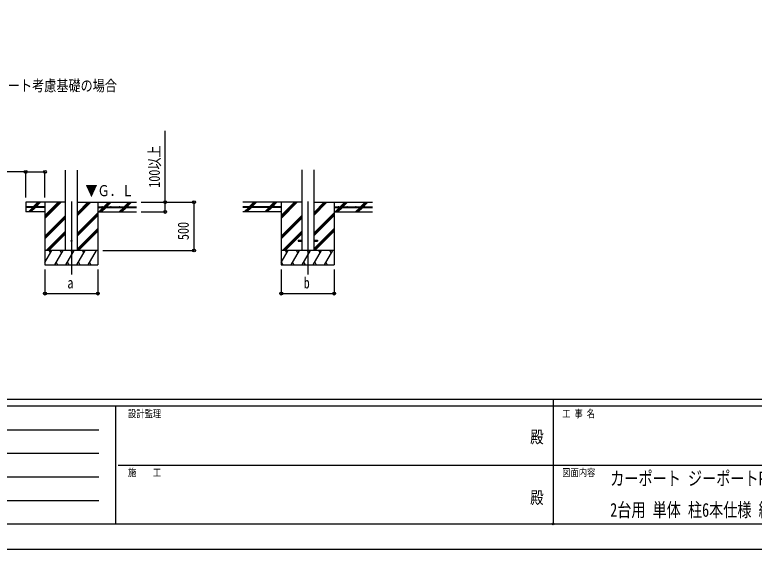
# Model space of a CAD drawing. Units: millimetres, scale not verified. Extents: x -14718 to 14718, y -10395 to 10395.
# Drawn here: x -5616 to 2072, y -10395 to -4838 of the extents above; entities that cross this region are included whole.
import ezdxf
from ezdxf.enums import TextEntityAlignment as Align

# ---------------------------------------------------------------- set-up
doc = ezdxf.new("R2010")
doc.units = ezdxf.units.MM
doc.header["$LTSCALE"] = 40
doc.header["$PDMODE"] = 32
doc.header["$PDSIZE"] = 20
for name, color, linetype in [('0-2_USER1', 3, 'Continuous'), ('0-3_YKK_12', 2, 'Continuous'), ('0-4_YKK_13', 4, 'Continuous'), ('0-5_YKK_A1', 4, 'Continuous'), ('0-6_YKK_D', 6, 'Continuous'), ('0-7_YKK_ZWAK', 7, 'Continuous')]:
    doc.layers.add(name, color=color, linetype=linetype)
doc.styles.add('ＭＳ ゴシック', font='')
doc.styles.get('ＭＳ ゴシック').set_extended_font_data('MS Gothic')

msp = doc.modelspace()

# ---------------------------------------------------------------- linework, layer by layer
at = {"layer": '0-3_YKK_12'}
for p, q in [((-5027.43, -6778.29), (-5027.43, -7537.5)), ((-2570.43, -6778.29), (-2570.43, -7537.5))]:
    msp.add_line(p, q, dxfattribs=at)
at = {"layer": '0-4_YKK_13'}
for p, q in [((-2670.43, -7183), (-2670.43, -7192)), ((-2670.43, -7183), (-2632.93, -7183)), ((-2670.43, -7192), (-2632.93, -7192)), ((-2507.93, -7183), (-2470.43, -7183)), ((-2507.93, -7192), (-2470.43, -7192)), ((-2470.43, -7183), (-2470.43, -7192))]:
    msp.add_line(p, q, dxfattribs=at)
msp.add_circle((-5027.43, -7187.5), 5, dxfattribs=at)
at = {"layer": '0-5_YKK_A1'}
for p, q in [((-5089.93, -7287.5), (-5089.93, -6452.15)), ((-4964.93, -7287.5), (-4964.93, -6452.15)), ((-2632.93, -6451.15), (-2632.93, -7287.5)), ((-2507.93, -6451.15), (-2507.93, -7287.5)), ((-5089.93, -6787.5), (-5502.43, -6787.5)), ((-5502.43, -6787.5), (-5502.43, -6887.5)), ((-5302.43, -6835), (-5502.43, -6835)), ((-5302.43, -6840), (-5502.43, -6840)), ((-5474.56, -6886.1), (-5428.47, -6840)), ((-5461.82, -6887.5), (-5414.32, -6840)), ((-5447.68, -6887.5), (-5400.18, -6840)), ((-5423.47, -6835), (-5375.97, -6787.5)), ((-5409.32, -6835), (-5361.82, -6787.5)), ((-5395.18, -6835), (-5347.68, -6787.5)), ((-5302.43, -6787.5), (-5302.43, -7437.5)), ((-5302.43, -6954.38), (-5135.55, -6787.5)), ((-5302.43, -6940.24), (-5149.69, -6787.5)), ((-5302.43, -6926.1), (-5163.83, -6787.5)), ((-5302.43, -6835), (-5302.43, -6840)), ((-4964.93, -6925.25), (-4827.18, -6787.5)), ((-4964.93, -6911.11), (-4841.32, -6787.5)), ((-4964.93, -6896.96), (-4855.47, -6787.5)), ((-4964.93, -6787.5), (-4352.43, -6787.5)), ((-4752.43, -6787.5), (-4752.43, -7437.5)), ((-4752.43, -6835), (-4352.43, -6835)), ((-4752.43, -6835), (-4752.43, -6840)), ((-4752.43, -6840), (-4352.43, -6840)), ((-4743.33, -6887.5), (-4695.83, -6840)), ((-4729.19, -6887.5), (-4681.69, -6840)), ((-4715.05, -6887.5), (-4667.55, -6840)), ((-4690.83, -6835), (-4643.33, -6787.5)), ((-4676.69, -6835), (-4629.19, -6787.5)), ((-4662.55, -6835), (-4615.05, -6787.5)), ((-4531.2, -6887.5), (-4483.7, -6840)), ((-4517.06, -6887.5), (-4469.56, -6840)), ((-4502.92, -6887.5), (-4455.42, -6840)), ((-4478.7, -6835), (-4431.2, -6787.5)), ((-4464.56, -6835), (-4417.06, -6787.5)), ((-4450.42, -6835), (-4402.92, -6787.5)), ((-2632.93, -6787.5), (-3245.43, -6787.5)), ((-2845.43, -6835), (-3245.43, -6835)), ((-2845.43, -6840), (-3245.43, -6840)), ((-3231.1, -6887.5), (-3183.6, -6840)), ((-3216.96, -6887.5), (-3169.46, -6840)), ((-3202.81, -6887.5), (-3155.31, -6840)), ((-3178.6, -6835), (-3131.1, -6787.5)), ((-3164.46, -6835), (-3162.79, -6833.33)), ((-3159.6, -6830.14), (-3116.96, -6787.5)), ((-3150.31, -6835), (-3102.81, -6787.5)), ((-3017.56, -6886.1), (-2971.47, -6840)), ((-3004.82, -6887.5), (-2957.32, -6840)), ((-2990.68, -6887.5), (-2943.18, -6840)), ((-2966.47, -6835), (-2918.97, -6787.5)), ((-2952.32, -6835), (-2904.82, -6787.5)), ((-2938.18, -6835), (-2890.68, -6787.5)), ((-2845.43, -6787.5), (-2845.43, -7437.5)), ((-2845.43, -6954.38), (-2678.55, -6787.5)), ((-2845.43, -6940.24), (-2692.69, -6787.5)), ((-2845.43, -6926.1), (-2706.83, -6787.5)), ((-2845.43, -6835), (-2845.43, -6840)), ((-2507.93, -6925.25), (-2370.18, -6787.5)), ((-2507.93, -6911.11), (-2384.32, -6787.5)), ((-2507.93, -6896.96), (-2398.47, -6787.5)), ((-2507.93, -6787.5), (-1895.43, -6787.5)), ((-2295.43, -6787.5), (-2295.43, -7437.5)), ((-2295.43, -6835), (-1895.43, -6835)), ((-2295.43, -6835), (-2295.43, -6840)), ((-2295.43, -6840), (-1895.43, -6840)), ((-2286.33, -6887.5), (-2238.83, -6840)), ((-2272.19, -6887.5), (-2224.69, -6840)), ((-2258.05, -6887.5), (-2210.55, -6840)), ((-2233.83, -6835), (-2186.33, -6787.5)), ((-2219.69, -6835), (-2172.19, -6787.5)), ((-2205.55, -6835), (-2158.05, -6787.5)), ((-2074.2, -6887.5), (-2026.7, -6840)), ((-2060.06, -6887.5), (-2012.56, -6840)), ((-2045.92, -6887.5), (-1998.42, -6840)), ((-2021.7, -6835), (-1974.2, -6787.5)), ((-2007.56, -6835), (-1960.06, -6787.5)), ((-1993.42, -6835), (-1945.92, -6787.5)), ((-5302.43, -6887.5), (-5502.43, -6887.5)), ((-4964.93, -7109.09), (-4752.43, -6896.6)), ((-4964.93, -7123.24), (-4752.43, -6910.74)), ((-4752.43, -6887.5), (-4352.43, -6887.5)), ((-2845.43, -6887.5), (-3245.43, -6887.5)), ((-2507.93, -7109.09), (-2295.43, -6896.6)), ((-2507.93, -7123.24), (-2295.43, -6910.74)), ((-2295.43, -6887.5), (-1895.43, -6887.5)), ((-5302.43, -7138.23), (-5089.93, -6925.73)), ((-5302.43, -7152.37), (-5089.93, -6939.87)), ((-5302.43, -7166.51), (-5089.93, -6954.01)), ((-4964.93, -7137.38), (-4752.43, -6924.88)), ((-2845.43, -7138.23), (-2632.93, -6925.73)), ((-2845.43, -7152.37), (-2632.93, -6939.87)), ((-2845.43, -7166.51), (-2632.93, -6954.01)), ((-2507.93, -7137.38), (-2295.43, -6924.88)), ((-4964.93, -7271.22), (-4752.43, -7058.73)), ((-4964.93, -7285.37), (-4752.43, -7072.87)), ((-2507.93, -7271.22), (-2295.43, -7058.73)), ((-2507.93, -7285.37), (-2295.43, -7072.87)), ((-5289.57, -7287.5), (-5089.93, -7087.86)), ((-5275.43, -7287.5), (-5089.93, -7102)), ((-5261.29, -7287.5), (-5089.93, -7116.14)), ((-4952.92, -7287.5), (-4752.43, -7087.01)), ((-2832.57, -7287.5), (-2632.93, -7087.86)), ((-2818.43, -7287.5), (-2632.93, -7102)), ((-2804.29, -7287.5), (-2632.93, -7116.14)), ((-2495.92, -7287.5), (-2295.43, -7087.01)), ((-4752.43, -7287.5), (-5302.43, -7287.5)), ((-5302.43, -7412.95), (-5230, -7287.5)), ((-5245, -7313.48), (-5260, -7287.5)), ((-5201.13, -7437.5), (-5114.53, -7287.5)), ((-5129.53, -7313.48), (-5144.53, -7287.5)), ((-5085.66, -7437.5), (-4999.06, -7287.5)), ((-5014.06, -7313.48), (-5029.06, -7287.5)), ((-4970.19, -7437.5), (-4883.59, -7287.5)), ((-4898.59, -7313.48), (-4913.59, -7287.5)), ((-4854.72, -7437.5), (-4768.12, -7287.5)), ((-4798.12, -7287.5), (-4798.12, -7287.5)), ((-2295.43, -7287.5), (-2845.43, -7287.5)), ((-2845.43, -7412.95), (-2773, -7287.5)), ((-2788, -7313.48), (-2803, -7287.5)), ((-2744.13, -7437.5), (-2657.53, -7287.5)), ((-2672.53, -7313.48), (-2687.53, -7287.5)), ((-2628.66, -7437.5), (-2542.06, -7287.5)), ((-2557.06, -7313.48), (-2572.06, -7287.5)), ((-2513.19, -7437.5), (-2426.59, -7287.5)), ((-2441.59, -7313.48), (-2456.59, -7287.5)), ((-2397.72, -7437.5), (-2311.12, -7287.5)), ((-2326.12, -7313.48), (-2341.12, -7287.5)), ((-5302.43, -7437.5), (-4752.43, -7437.5)), ((-5186.14, -7411.52), (-5171.14, -7437.5)), ((-5070.67, -7411.52), (-5055.67, -7437.5)), ((-4955.19, -7411.52), (-4940.19, -7437.5)), ((-4839.73, -7411.52), (-4824.73, -7437.5)), ((-2845.43, -7437.5), (-2295.43, -7437.5)), ((-2844.61, -7411.52), (-2829.61, -7437.5)), ((-2729.14, -7411.52), (-2714.14, -7437.5)), ((-2613.67, -7411.52), (-2598.67, -7437.5)), ((-2498.19, -7411.52), (-2483.19, -7437.5)), ((-2382.73, -7411.52), (-2367.73, -7437.5))]:
    msp.add_line(p, q, dxfattribs=at)
for centre in [(-5437.43, -6832.5), (-5347.43, -6832.5), (-4707.43, -6832.5), (-4617.43, -6832.5), (-4527.43, -6832.5), (-4437.43, -6832.5), (-3160.43, -6832.5), (-3070.43, -6832.5), (-2980.43, -6832.5), (-2890.43, -6832.5), (-2250.43, -6832.5), (-2160.43, -6832.5), (-2070.43, -6832.5), (-1980.43, -6832.5)]:
    msp.add_circle(centre, 2.5, dxfattribs=at)
at = {"layer": '0-6_YKK_D'}
for p, q in [((-5502.43, -6472.24), (-6220.24, -6472.24)), ((-5502.43, -6737.5), (-5502.43, -6471.24)), ((-5502.43, -6472.24), (-5302.43, -6472.24)), ((-5302.43, -6737.5), (-5302.43, -6471.24)), ((-4302.43, -6787.5), (-3751.43, -6787.5)), ((-4302.43, -6787.5), (-4051.43, -6787.5)), ((-3752.43, -7287.5), (-3752.43, -6787.5)), ((-4302.43, -6887.5), (-4051.43, -6887.5)), ((-4702.43, -7287.5), (-3751.43, -7287.5)), ((-5302.43, -7487.5), (-5302.43, -7738.5)), ((-4752.43, -7487.5), (-4752.43, -7738.5)), ((-2845.43, -7487.5), (-2845.43, -7738.5)), ((-2295.43, -7487.5), (-2295.43, -7738.5)), ((-5302.43, -7737.5), (-4752.43, -7737.5)), ((-2845.43, -7737.5), (-2295.43, -7737.5))]:
    msp.add_line(p, q, dxfattribs=at)
msp.add_lwpolyline([(-4052.43, -6887.5), (-4052.43, -6787.5), (-4052.43, -6045.3)], dxfattribs=at)
for centre in [(-5502.43, -6472.24), (-5302.43, -6472.24), (-4052.43, -6787.5), (-3752.43, -6787.5), (-4052.43, -6887.5), (-3752.43, -7287.5), (-5302.43, -7737.5), (-4752.43, -7737.5), (-2845.43, -7737.5), (-2295.43, -7737.5)]:
    msp.add_circle(centre, 14.88, dxfattribs=at)
at = {"layer": '0-7_YKK_ZWAK'}
for p, q in [((13632.57, -8837.5), (-13667.43, -8837.5)), ((-17.43, -8837.5), (-17.43, -10132.5)), ((-4567.43, -8907.5), (-13667.43, -8907.5)), ((-4567.43, -8907.5), (-4567.43, -10132.5)), ((-17.43, -8907.5), (-4567.43, -8907.5)), ((4532.57, -8907.5), (-17.43, -8907.5)), ((-13518.68, -9152.5), (-4742.43, -9152.5)), ((-13518.68, -9397.5), (-4742.43, -9397.5)), ((-4541.18, -9520), (-17.43, -9520)), ((-17.43, -9520), (4532.57, -9520)), ((-13518.68, -9642.5), (-4742.43, -9642.5)), ((-13518.68, -9887.5), (-4742.43, -9887.5)), ((-13667.43, -10132.5), (-4567.43, -10132.5)), ((-4567.43, -10132.5), (-17.43, -10132.5)), ((-17.43, -10132.5), (4532.57, -10132.5))]:
    msp.add_line(p, q, dxfattribs=at)
msp.add_lwpolyline([(-14717.5, -10395), (14717.5, -10395), (14717.5, 10395), (-14717.5, 10395)], close=True, dxfattribs=at)
msp.add_point((-17.43, -10132.5), dxfattribs=at)

# ---------------------------------------------------------------- texts
at = {"layer": '0-2_USER1', "style": 'ＭＳ ゴシック'}
for s, height, width, p in [('●土間コンクリート考慮基礎の場合', 115.5, 0.8, (-6570.41, -5667.07)), ('カーポート ジーポートPro/ProG 6000タイプ', 143.7, 0.75, (574.5, -9774)), ('2台用 単体 柱6本仕様 納まり図', 143.7, 0.75, (574.5, -10100.67))]:
    msp.add_text(s, height=height, dxfattribs=dict(at, width=width)).set_placement(p, align=Align.BOTTOM_LEFT)
at = {"layer": '0-5_YKK_A1', "style": 'ＭＳ ゴシック', "width": 0.8}
msp.add_text('▼Ｇ．Ｌ', height=115.5, dxfattribs=at).set_placement((-4882.15, -6759.05), align=Align.BOTTOM_LEFT)
at = {"layer": '0-6_YKK_D', "style": 'ＭＳ ゴシック', "width": 0.8}
for s, p in [('100以上', (-4072.43, -6636.5)), ('500', (-3772.43, -7180.3))]:
    msp.add_text(s, height=115.5, rotation=90, dxfattribs=at).set_placement(p, align=Align.BOTTOM_LEFT)
for s, p in [('a', (-5069.43, -7717.5)), ('b', (-2612.43, -7717.5))]:
    msp.add_text(s, height=115.5, dxfattribs=at).set_placement(p, align=Align.BOTTOM_LEFT)
at = {"layer": '0-7_YKK_ZWAK', "style": 'ＭＳ ゴシック', "width": 0.8}
for s, height, p in [('設計監理', 76.98, (-4439.1, -9047.5)), ('工 事 名', 76.98, (74.44, -9047.5)), ('殿', 128.3, (-257.83, -9330.42)), ('施\u3000\u3000工', 76.98, (-4439.1, -9660)), ('図面内容', 76.98, (74.44, -9660)), ('殿', 128.3, (-257.83, -9960.42))]:
    msp.add_text(s, height=height, dxfattribs=at).set_placement(p, align=Align.BOTTOM_LEFT)

doc.saveas('drawing.dxf')
